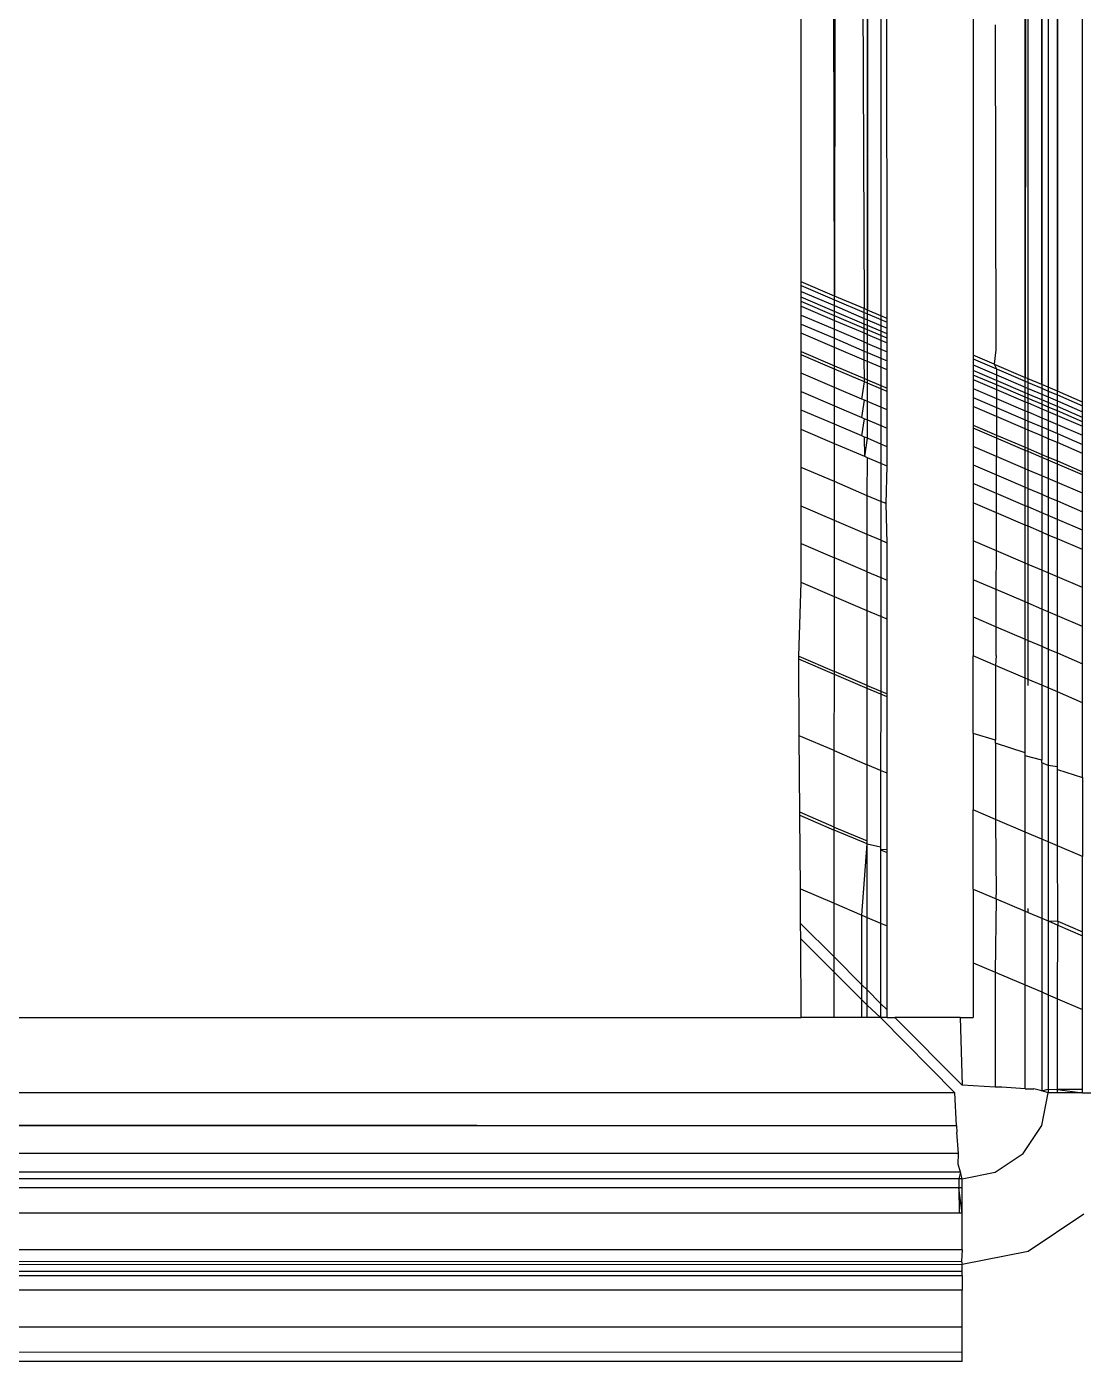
# Model space of a CAD drawing. Header units: inches. Extents: x 17 to 4615, y 5 to 3256.
# Drawn here: x 1640.42 to 1650.26, y 2235.65 to 2248.08 of the extents above; entities that cross this region are included whole.
import ezdxf

# ---------------------------------------------------------------- set-up
doc = ezdxf.new("R2010")
doc.units = ezdxf.units.IN
doc.header["$MEASUREMENT"] = 0

msp = doc.modelspace()

# ---------------------------------------------------------------- linework, layer by layer
for p, q in [((1649.718, 2244.81), (1649.708, 2415.753)), ((1649.871, 2244.745), (1649.884, 2415.757)), ((1650.017, 2244.683), (1650.139, 2415.602)), ((1650.017, 2244.683), (1650.017, 2415.602)), ((1650.252, 2244.582), (1650.252, 2415.602)), ((1648.25, 2245.437), (1648.371, 2402.014)), ((1648.371, 2402.014), (1648.374, 2245.384)), ((1648.432, 2245.359), (1648.371, 2402.014)), ((1647.632, 2245.701), (1647.632, 2391.809)), ((1647.943, 2245.568), (1647.632, 2391.809)), ((1649.232, 2358.799), (1649.232, 2245.018)), ((1649.932, 2353.312), (1649.871, 2244.745)), ((1649.932, 2353.312), (1649.932, 2244.719)), ((1649.932, 2353.312), (1650.017, 2244.683)), ((1648.25, 2245.437), (1648.245, 2335.159)), ((1647.94, 2315.01), (1647.943, 2245.568)), ((1647.986, 2303.572), (1647.943, 2245.568)), ((1649.745, 2301.983), (1649.718, 2244.81)), ((1649.745, 2244.799), (1649.745, 2301.983)), ((1648.215, 2274.026), (1648.25, 2245.437)), ((1648.198, 2250.493), (1648.218, 2245.451)), ((1649.438, 2248.094), (1649.443, 2245.067)), ((1647.943, 2245.568), (1647.632, 2245.701)), ((1647.632, 2245.667), (1647.632, 2245.701)), ((1647.632, 2245.667), (1647.943, 2245.534)), ((1647.632, 2245.612), (1647.632, 2245.667)), ((1647.632, 2245.612), (1647.943, 2245.479)), ((1647.632, 2245.557), (1647.632, 2245.612)), ((1647.943, 2245.425), (1647.632, 2245.557)), ((1647.632, 2245.517), (1647.632, 2245.557)), ((1647.943, 2245.534), (1647.943, 2245.568)), ((1648.218, 2245.451), (1647.943, 2245.568)), ((1647.943, 2245.384), (1647.632, 2245.517)), ((1647.632, 2245.475), (1647.632, 2245.517)), ((1647.632, 2245.475), (1647.943, 2245.342)), ((1647.632, 2245.392), (1647.632, 2245.475)), ((1647.943, 2245.479), (1647.943, 2245.534)), ((1647.943, 2245.534), (1648.218, 2245.416)), ((1647.943, 2245.479), (1648.219, 2245.361)), ((1647.943, 2245.425), (1647.943, 2245.479)), ((1648.219, 2245.307), (1647.943, 2245.425)), ((1647.943, 2245.384), (1647.943, 2245.425)), ((1648.25, 2245.437), (1648.218, 2245.451)), ((1648.218, 2245.416), (1648.218, 2245.451)), ((1648.374, 2245.384), (1648.25, 2245.437)), ((1648.25, 2245.403), (1648.25, 2245.437)), ((1647.632, 2245.392), (1647.943, 2245.259)), ((1647.632, 2245.307), (1647.632, 2245.392)), ((1647.632, 2245.307), (1647.943, 2245.175)), ((1647.632, 2245.223), (1647.632, 2245.307)), ((1648.219, 2245.266), (1647.943, 2245.384)), ((1647.943, 2245.342), (1647.943, 2245.384)), ((1647.943, 2245.342), (1648.219, 2245.225)), ((1647.943, 2245.259), (1647.943, 2245.342)), ((1648.218, 2245.416), (1648.25, 2245.403)), ((1648.219, 2245.361), (1648.218, 2245.416)), ((1648.219, 2245.361), (1648.25, 2245.348)), ((1648.219, 2245.307), (1648.219, 2245.361)), ((1648.25, 2245.294), (1648.219, 2245.307)), ((1648.219, 2245.266), (1648.219, 2245.307)), ((1648.25, 2245.403), (1648.374, 2245.35)), ((1648.25, 2245.348), (1648.25, 2245.403)), ((1648.25, 2245.348), (1648.374, 2245.295)), ((1648.25, 2245.294), (1648.25, 2245.348)), ((1648.432, 2245.359), (1648.374, 2245.384)), ((1648.374, 2245.384), (1648.374, 2245.35)), ((1648.374, 2245.35), (1648.432, 2245.325)), ((1648.374, 2245.35), (1648.374, 2245.295)), ((1648.432, 2245.325), (1648.432, 2245.359)), ((1648.432, 2245.27), (1648.432, 2245.325)), ((1647.943, 2245.09), (1647.632, 2245.223)), ((1647.632, 2245.052), (1647.632, 2245.223)), ((1647.943, 2245.259), (1648.22, 2245.141)), ((1647.943, 2245.175), (1647.943, 2245.259)), ((1648.25, 2245.253), (1648.219, 2245.266)), ((1648.219, 2245.225), (1648.219, 2245.266)), ((1648.219, 2245.225), (1648.25, 2245.212)), ((1648.22, 2245.141), (1648.219, 2245.225)), ((1648.374, 2245.241), (1648.25, 2245.294)), ((1648.25, 2245.253), (1648.25, 2245.294)), ((1648.374, 2245.2), (1648.25, 2245.253)), ((1648.25, 2245.212), (1648.25, 2245.253)), ((1648.25, 2245.212), (1648.374, 2245.159)), ((1648.25, 2245.128), (1648.25, 2245.212)), ((1648.374, 2245.295), (1648.432, 2245.27)), ((1648.374, 2245.295), (1648.374, 2245.241)), ((1648.432, 2245.216), (1648.374, 2245.241)), ((1648.374, 2245.241), (1648.374, 2245.2)), ((1648.432, 2245.175), (1648.374, 2245.2)), ((1648.374, 2245.2), (1648.374, 2245.159)), ((1648.432, 2245.216), (1648.432, 2245.27)), ((1648.432, 2245.175), (1648.432, 2245.216)), ((1648.432, 2245.134), (1648.432, 2245.175)), ((1647.632, 2245.052), (1647.943, 2244.92)), ((1647.632, 2245.021), (1647.632, 2245.052)), ((1647.943, 2245.175), (1648.22, 2245.056)), ((1647.943, 2245.09), (1647.943, 2245.175)), ((1648.22, 2244.972), (1647.943, 2245.09)), ((1647.943, 2244.92), (1647.943, 2245.09)), ((1648.22, 2245.141), (1648.25, 2245.128)), ((1648.22, 2245.056), (1648.22, 2245.141)), ((1648.22, 2245.056), (1648.25, 2245.044)), ((1648.22, 2244.972), (1648.22, 2245.056)), ((1648.25, 2245.128), (1648.374, 2245.075)), ((1648.25, 2245.044), (1648.25, 2245.128)), ((1648.374, 2245.159), (1648.432, 2245.134)), ((1648.374, 2245.159), (1648.374, 2245.075)), ((1648.374, 2245.075), (1648.432, 2245.05)), ((1648.374, 2245.075), (1648.374, 2244.991)), ((1648.432, 2245.05), (1648.432, 2245.134)), ((1649.443, 2245.067), (1649.427, 2244.935)), ((1647.943, 2244.889), (1647.632, 2245.021)), ((1647.632, 2244.85), (1647.632, 2245.021)), ((1648.249, 2244.959), (1648.22, 2244.972)), ((1648.221, 2244.801), (1648.22, 2244.972)), ((1648.249, 2244.959), (1648.25, 2245.044)), ((1648.374, 2244.906), (1648.249, 2244.959)), ((1648.249, 2244.789), (1648.249, 2244.959)), ((1648.25, 2245.044), (1648.374, 2244.991)), ((1648.374, 2244.991), (1648.432, 2244.966)), ((1648.374, 2244.991), (1648.374, 2244.906)), ((1648.432, 2244.966), (1648.432, 2245.05)), ((1648.432, 2244.881), (1648.432, 2244.966)), ((1649.427, 2244.935), (1649.232, 2245.018)), ((1649.232, 2245.018), (1649.232, 2244.983)), ((1649.232, 2244.983), (1649.232, 2244.928)), ((1649.232, 2244.983), (1649.45, 2244.89)), ((1649.232, 2244.928), (1649.45, 2244.835)), ((1649.232, 2244.928), (1649.232, 2244.874)), ((1649.427, 2244.935), (1649.45, 2244.89)), ((1649.427, 2244.935), (1649.718, 2244.81)), ((1647.943, 2244.718), (1647.632, 2244.85)), ((1647.632, 2244.679), (1647.632, 2244.85)), ((1647.943, 2244.92), (1648.221, 2244.801)), ((1647.943, 2244.889), (1647.943, 2244.92)), ((1648.221, 2244.77), (1647.943, 2244.889)), ((1647.943, 2244.718), (1647.943, 2244.889)), ((1648.432, 2244.881), (1648.374, 2244.906)), ((1648.374, 2244.906), (1648.374, 2244.735)), ((1648.432, 2244.71), (1648.432, 2244.881)), ((1649.45, 2244.781), (1649.232, 2244.874)), ((1649.232, 2244.874), (1649.232, 2244.833)), ((1649.45, 2244.741), (1649.232, 2244.833)), ((1649.232, 2244.833), (1649.232, 2244.792)), ((1649.45, 2244.89), (1649.718, 2244.776)), ((1649.45, 2244.89), (1649.45, 2244.835)), ((1649.45, 2244.835), (1649.718, 2244.721)), ((1649.45, 2244.835), (1649.45, 2244.781)), ((1649.745, 2244.799), (1649.718, 2244.81)), ((1649.718, 2244.776), (1649.718, 2244.81)), ((1647.632, 2244.679), (1647.943, 2244.547)), ((1647.632, 2244.507), (1647.632, 2244.679)), ((1648.198, 2244.609), (1647.943, 2244.718)), ((1647.943, 2244.547), (1647.943, 2244.718)), ((1648.198, 2244.609), (1648.221, 2244.77)), ((1648.221, 2244.801), (1648.249, 2244.789)), ((1648.221, 2244.77), (1648.221, 2244.801)), ((1648.249, 2244.758), (1648.221, 2244.77)), ((1648.249, 2244.789), (1648.374, 2244.735)), ((1648.249, 2244.758), (1648.249, 2244.789)), ((1648.374, 2244.705), (1648.249, 2244.758)), ((1648.249, 2244.587), (1648.249, 2244.758)), ((1648.374, 2244.705), (1648.373, 2244.534)), ((1648.374, 2244.735), (1648.432, 2244.71)), ((1648.374, 2244.735), (1648.374, 2244.705)), ((1648.432, 2244.68), (1648.374, 2244.705)), ((1648.432, 2244.68), (1648.432, 2244.71)), ((1648.432, 2244.509), (1648.432, 2244.68)), ((1649.232, 2244.792), (1649.45, 2244.699)), ((1649.232, 2244.792), (1649.232, 2244.708)), ((1649.232, 2244.708), (1649.45, 2244.615)), ((1649.232, 2244.708), (1649.232, 2244.624)), ((1649.718, 2244.667), (1649.45, 2244.781)), ((1649.45, 2244.781), (1649.45, 2244.741)), ((1649.718, 2244.626), (1649.45, 2244.741)), ((1649.45, 2244.741), (1649.45, 2244.699)), ((1649.45, 2244.699), (1649.718, 2244.585)), ((1649.45, 2244.699), (1649.45, 2244.615)), ((1649.718, 2244.776), (1649.745, 2244.764)), ((1649.718, 2244.721), (1649.718, 2244.776)), ((1649.718, 2244.721), (1649.745, 2244.709)), ((1649.718, 2244.667), (1649.718, 2244.721)), ((1649.871, 2244.745), (1649.745, 2244.799)), ((1649.745, 2244.764), (1649.745, 2244.799)), ((1649.745, 2244.764), (1649.871, 2244.71)), ((1649.745, 2244.709), (1649.745, 2244.764)), ((1649.745, 2244.709), (1649.871, 2244.656)), ((1649.745, 2244.656), (1649.745, 2244.709)), ((1649.932, 2244.719), (1649.871, 2244.745)), ((1649.871, 2244.745), (1649.871, 2244.71)), ((1649.871, 2244.71), (1649.932, 2244.684)), ((1649.871, 2244.71), (1649.871, 2244.656)), ((1650.017, 2244.683), (1649.932, 2244.719)), ((1649.932, 2244.719), (1649.932, 2244.684)), ((1649.932, 2244.684), (1650.017, 2244.648)), ((1649.932, 2244.684), (1649.932, 2244.629)), ((1650.252, 2244.582), (1650.017, 2244.683)), ((1650.017, 2244.648), (1650.017, 2244.683)), ((1648.222, 2244.599), (1648.198, 2244.609)), ((1648.198, 2244.438), (1648.222, 2244.599)), ((1648.249, 2244.587), (1648.222, 2244.599)), ((1648.373, 2244.534), (1648.249, 2244.587)), ((1648.249, 2244.416), (1648.249, 2244.587)), ((1649.232, 2244.624), (1649.45, 2244.531)), ((1649.232, 2244.624), (1649.232, 2244.539)), ((1649.45, 2244.615), (1649.718, 2244.501)), ((1649.45, 2244.615), (1649.45, 2244.531)), ((1649.745, 2244.656), (1649.718, 2244.667)), ((1649.718, 2244.626), (1649.718, 2244.667)), ((1649.745, 2244.615), (1649.718, 2244.626)), ((1649.718, 2244.585), (1649.718, 2244.626)), ((1649.718, 2244.585), (1649.745, 2244.573)), ((1649.718, 2244.501), (1649.718, 2244.585)), ((1649.871, 2244.602), (1649.745, 2244.656)), ((1649.745, 2244.615), (1649.745, 2244.656)), ((1649.871, 2244.561), (1649.745, 2244.615)), ((1649.745, 2244.573), (1649.745, 2244.615)), ((1649.745, 2244.573), (1649.871, 2244.519)), ((1649.745, 2244.49), (1649.745, 2244.573)), ((1649.871, 2244.656), (1649.932, 2244.629)), ((1649.871, 2244.656), (1649.871, 2244.602)), ((1649.932, 2244.576), (1649.871, 2244.602)), ((1649.871, 2244.602), (1649.871, 2244.561)), ((1649.932, 2244.535), (1649.871, 2244.561)), ((1649.871, 2244.561), (1649.871, 2244.519)), ((1649.932, 2244.629), (1650.017, 2244.593)), ((1649.932, 2244.629), (1649.932, 2244.576)), ((1650.017, 2244.54), (1649.932, 2244.576)), ((1649.932, 2244.576), (1649.932, 2244.535)), ((1650.017, 2244.648), (1650.252, 2244.547)), ((1650.017, 2244.593), (1650.017, 2244.648)), ((1650.017, 2244.593), (1650.252, 2244.492)), ((1650.017, 2244.54), (1650.017, 2244.593)), ((1650.252, 2244.547), (1650.252, 2244.582)), ((1647.943, 2244.375), (1647.632, 2244.507)), ((1647.632, 2244.326), (1647.632, 2244.507)), ((1647.943, 2244.547), (1648.198, 2244.438)), ((1647.943, 2244.375), (1647.943, 2244.547)), ((1648.198, 2244.438), (1648.222, 2244.427)), ((1648.432, 2244.509), (1648.373, 2244.534)), ((1648.373, 2244.534), (1648.373, 2244.363)), ((1648.432, 2244.338), (1648.432, 2244.509)), ((1649.45, 2244.446), (1649.232, 2244.539)), ((1649.232, 2244.539), (1649.232, 2244.368)), ((1649.45, 2244.531), (1649.718, 2244.417)), ((1649.45, 2244.531), (1649.45, 2244.446)), ((1649.718, 2244.332), (1649.45, 2244.446)), ((1649.45, 2244.446), (1649.45, 2244.275)), ((1649.718, 2244.501), (1649.745, 2244.49)), ((1649.718, 2244.417), (1649.718, 2244.501)), ((1649.745, 2244.49), (1649.871, 2244.436)), ((1649.745, 2244.405), (1649.745, 2244.49)), ((1649.871, 2244.519), (1649.932, 2244.493)), ((1649.871, 2244.519), (1649.871, 2244.436)), ((1649.871, 2244.436), (1649.932, 2244.409)), ((1649.871, 2244.436), (1649.871, 2244.351)), ((1650.017, 2244.499), (1649.932, 2244.535)), ((1649.932, 2244.535), (1649.932, 2244.493)), ((1649.932, 2244.493), (1650.017, 2244.457)), ((1649.932, 2244.493), (1649.932, 2244.409)), ((1650.252, 2244.439), (1650.017, 2244.54)), ((1650.017, 2244.499), (1650.017, 2244.54)), ((1650.252, 2244.398), (1650.017, 2244.499)), ((1650.017, 2244.457), (1650.017, 2244.499)), ((1650.017, 2244.457), (1650.252, 2244.357)), ((1650.017, 2244.373), (1650.017, 2244.457)), ((1650.252, 2244.492), (1650.252, 2244.547)), ((1650.252, 2244.439), (1650.252, 2244.492)), ((1650.252, 2244.398), (1650.252, 2244.439)), ((1647.942, 2244.194), (1647.632, 2244.326)), ((1647.632, 2243.973), (1647.632, 2244.326)), ((1647.942, 2244.194), (1647.943, 2244.375)), ((1648.198, 2244.266), (1647.943, 2244.375)), ((1648.198, 2244.266), (1648.222, 2244.427)), ((1648.222, 2244.427), (1648.249, 2244.416)), ((1648.249, 2244.416), (1648.373, 2244.363)), ((1648.249, 2244.244), (1648.249, 2244.416)), ((1648.373, 2244.363), (1648.432, 2244.338)), ((1648.373, 2244.363), (1648.373, 2244.191)), ((1648.432, 2244.166), (1648.432, 2244.338)), ((1649.232, 2244.368), (1649.45, 2244.275)), ((1649.232, 2244.368), (1649.232, 2244.339)), ((1649.45, 2244.246), (1649.232, 2244.339)), ((1649.232, 2244.339), (1649.232, 2244.168)), ((1649.718, 2244.417), (1649.745, 2244.405)), ((1649.718, 2244.332), (1649.718, 2244.417)), ((1649.745, 2244.32), (1649.718, 2244.332)), ((1649.718, 2244.161), (1649.718, 2244.332)), ((1649.745, 2244.405), (1649.871, 2244.351)), ((1649.745, 2244.32), (1649.745, 2244.405)), ((1649.871, 2244.266), (1649.745, 2244.32)), ((1649.745, 2244.149), (1649.745, 2244.32)), ((1649.871, 2244.351), (1649.932, 2244.325)), ((1649.871, 2244.351), (1649.871, 2244.266)), ((1649.932, 2244.409), (1650.017, 2244.373)), ((1649.932, 2244.409), (1649.932, 2244.325)), ((1649.932, 2244.325), (1650.017, 2244.289)), ((1649.932, 2244.325), (1649.932, 2244.24)), ((1650.017, 2244.373), (1650.252, 2244.273)), ((1650.017, 2244.289), (1650.017, 2244.373)), ((1650.252, 2244.357), (1650.252, 2244.398)), ((1650.252, 2244.273), (1650.252, 2244.357)), ((1647.942, 2243.841), (1647.942, 2244.194)), ((1648.224, 2244.074), (1647.942, 2244.194)), ((1648.223, 2244.255), (1648.198, 2244.266)), ((1648.249, 2244.244), (1648.223, 2244.255)), ((1648.224, 2244.074), (1648.223, 2244.255)), ((1648.224, 2244.074), (1648.249, 2244.244)), ((1648.373, 2244.191), (1648.249, 2244.244)), ((1648.432, 2244.166), (1648.373, 2244.191)), ((1648.373, 2244.191), (1648.373, 2244.01)), ((1649.45, 2244.275), (1649.718, 2244.161)), ((1649.45, 2244.275), (1649.45, 2244.246)), ((1649.718, 2244.132), (1649.45, 2244.246)), ((1649.45, 2244.246), (1649.45, 2244.075)), ((1649.932, 2244.24), (1649.871, 2244.266)), ((1649.871, 2244.266), (1649.871, 2244.095)), ((1650.017, 2244.204), (1649.932, 2244.24)), ((1649.932, 2244.24), (1649.932, 2244.069)), ((1650.017, 2244.289), (1650.252, 2244.188)), ((1650.017, 2244.289), (1650.017, 2244.204)), ((1650.252, 2244.103), (1650.017, 2244.204)), ((1650.017, 2244.033), (1650.017, 2244.204)), ((1650.252, 2244.188), (1650.252, 2244.273)), ((1650.252, 2244.103), (1650.252, 2244.188)), ((1648.249, 2244.063), (1648.224, 2244.074)), ((1648.248, 2243.71), (1648.249, 2244.063)), ((1648.373, 2244.01), (1648.249, 2244.063)), ((1648.432, 2243.985), (1648.432, 2244.166)), ((1649.45, 2244.075), (1649.232, 2244.168)), ((1649.232, 2244.168), (1649.232, 2243.996)), ((1649.449, 2243.904), (1649.45, 2244.075)), ((1649.718, 2243.961), (1649.45, 2244.075)), ((1649.718, 2244.161), (1649.745, 2244.149)), ((1649.718, 2244.132), (1649.718, 2244.161)), ((1649.745, 2244.12), (1649.718, 2244.132)), ((1649.718, 2243.961), (1649.718, 2244.132)), ((1649.745, 2244.149), (1649.871, 2244.095)), ((1649.745, 2244.12), (1649.745, 2244.149)), ((1649.871, 2244.067), (1649.745, 2244.12)), ((1649.745, 2243.949), (1649.745, 2244.12)), ((1649.871, 2244.095), (1649.932, 2244.069)), ((1649.871, 2244.095), (1649.871, 2244.067)), ((1649.932, 2244.04), (1649.871, 2244.067)), ((1649.871, 2244.067), (1649.871, 2243.895)), ((1649.932, 2244.069), (1650.017, 2244.033)), ((1649.932, 2244.069), (1649.932, 2244.04)), ((1650.252, 2243.932), (1650.252, 2244.103)), ((1647.942, 2243.841), (1647.632, 2243.973)), ((1647.632, 2243.611), (1647.632, 2243.973)), ((1648.432, 2243.985), (1648.373, 2244.01)), ((1648.373, 2244.01), (1648.373, 2243.657)), ((1648.422, 2243.636), (1648.432, 2243.985)), ((1649.232, 2243.996), (1649.449, 2243.904)), ((1649.232, 2243.996), (1649.232, 2243.824)), ((1649.745, 2243.949), (1649.718, 2243.961)), ((1649.718, 2243.789), (1649.718, 2243.961)), ((1649.871, 2243.895), (1649.745, 2243.949)), ((1649.745, 2243.777), (1649.745, 2243.949)), ((1650.017, 2244.004), (1649.932, 2244.04)), ((1649.932, 2244.04), (1649.932, 2243.869)), ((1650.017, 2244.033), (1650.252, 2243.932)), ((1650.017, 2244.004), (1650.017, 2244.033)), ((1650.252, 2243.904), (1650.017, 2244.004)), ((1650.017, 2243.833), (1650.017, 2244.004)), ((1647.942, 2243.479), (1647.942, 2243.841)), ((1648.248, 2243.71), (1647.942, 2243.841)), ((1649.449, 2243.731), (1649.232, 2243.824)), ((1649.232, 2243.824), (1649.232, 2243.643)), ((1649.449, 2243.904), (1649.718, 2243.789)), ((1649.449, 2243.731), (1649.449, 2243.904)), ((1649.932, 2243.869), (1649.871, 2243.895)), ((1649.871, 2243.895), (1649.871, 2243.724)), ((1650.017, 2243.833), (1649.932, 2243.869)), ((1649.932, 2243.869), (1649.932, 2243.697)), ((1650.252, 2243.733), (1650.017, 2243.833)), ((1650.017, 2243.661), (1650.017, 2243.833)), ((1650.252, 2243.904), (1650.252, 2243.932)), ((1650.252, 2243.733), (1650.252, 2243.904)), ((1648.373, 2243.657), (1648.248, 2243.71)), ((1648.248, 2243.348), (1648.248, 2243.71)), ((1649.718, 2243.617), (1649.449, 2243.731)), ((1649.449, 2243.551), (1649.449, 2243.731)), ((1649.718, 2243.789), (1649.745, 2243.777)), ((1649.718, 2243.617), (1649.718, 2243.789)), ((1649.745, 2243.777), (1649.871, 2243.724)), ((1649.745, 2243.605), (1649.745, 2243.777)), ((1649.871, 2243.724), (1649.932, 2243.697)), ((1649.871, 2243.724), (1649.871, 2243.551)), ((1649.932, 2243.697), (1650.017, 2243.661)), ((1649.932, 2243.697), (1649.932, 2243.525)), ((1650.252, 2243.561), (1650.252, 2243.733)), ((1647.942, 2243.479), (1647.632, 2243.611)), ((1647.632, 2243.265), (1647.632, 2243.611)), ((1648.422, 2243.636), (1648.373, 2243.657)), ((1648.373, 2243.657), (1648.373, 2243.295)), ((1648.432, 2243.269), (1648.422, 2243.636)), ((1649.449, 2243.551), (1649.232, 2243.643)), ((1649.232, 2243.643), (1649.232, 2243.29)), ((1649.745, 2243.605), (1649.718, 2243.617)), ((1649.718, 2243.436), (1649.718, 2243.617)), ((1649.871, 2243.551), (1649.745, 2243.605)), ((1649.745, 2243.425), (1649.745, 2243.605)), ((1650.017, 2243.661), (1650.252, 2243.561)), ((1650.017, 2243.489), (1650.017, 2243.661)), ((1650.252, 2243.388), (1650.252, 2243.561)), ((1647.942, 2243.132), (1647.942, 2243.479)), ((1648.248, 2243.348), (1647.942, 2243.479)), ((1649.718, 2243.436), (1649.449, 2243.551)), ((1649.449, 2243.197), (1649.449, 2243.551)), ((1649.745, 2243.425), (1649.718, 2243.436)), ((1649.718, 2243.083), (1649.718, 2243.436)), ((1649.932, 2243.525), (1649.871, 2243.551)), ((1649.871, 2243.551), (1649.871, 2243.371)), ((1650.017, 2243.489), (1649.932, 2243.525)), ((1649.932, 2243.525), (1649.932, 2243.344)), ((1650.252, 2243.388), (1650.017, 2243.489)), ((1650.017, 2243.309), (1650.017, 2243.489)), ((1648.373, 2243.295), (1648.248, 2243.348)), ((1648.248, 2243.002), (1648.248, 2243.348)), ((1649.871, 2243.371), (1649.745, 2243.425)), ((1649.745, 2243.071), (1649.745, 2243.425)), ((1649.932, 2243.344), (1649.871, 2243.371)), ((1649.871, 2243.371), (1649.871, 2243.017)), ((1650.017, 2243.309), (1649.932, 2243.344)), ((1649.932, 2243.344), (1649.932, 2242.991)), ((1650.252, 2243.208), (1650.252, 2243.388)), ((1647.632, 2243.265), (1647.942, 2243.132)), ((1647.632, 2242.902), (1647.632, 2243.265)), ((1648.432, 2243.269), (1648.373, 2243.295)), ((1648.373, 2243.295), (1648.373, 2242.948)), ((1648.432, 2242.923), (1648.432, 2243.269)), ((1649.449, 2243.197), (1649.232, 2243.29)), ((1649.232, 2243.29), (1649.232, 2242.928)), ((1649.448, 2242.836), (1649.449, 2243.197)), ((1649.718, 2243.083), (1649.449, 2243.197)), ((1650.252, 2243.208), (1650.017, 2243.309)), ((1650.017, 2242.955), (1650.017, 2243.309)), ((1650.252, 2242.854), (1650.252, 2243.208)), ((1647.941, 2242.77), (1647.942, 2243.132)), ((1648.248, 2243.002), (1647.942, 2243.132)), ((1649.745, 2243.071), (1649.718, 2243.083)), ((1649.718, 2242.721), (1649.718, 2243.083)), ((1649.871, 2243.017), (1649.745, 2243.071)), ((1649.745, 2242.709), (1649.745, 2243.071)), ((1648.248, 2243.002), (1648.373, 2242.948)), ((1648.248, 2242.639), (1648.248, 2243.002)), ((1648.373, 2242.948), (1648.432, 2242.923)), ((1648.373, 2242.948), (1648.373, 2242.586)), ((1649.932, 2242.991), (1649.871, 2243.017)), ((1649.871, 2243.017), (1649.871, 2242.655)), ((1650.017, 2242.955), (1649.932, 2242.991)), ((1649.932, 2242.991), (1649.932, 2242.629)), ((1650.252, 2242.854), (1650.017, 2242.955)), ((1650.017, 2242.593), (1650.017, 2242.955)), ((1647.61, 2242.216), (1647.632, 2242.902)), ((1647.941, 2242.77), (1647.632, 2242.902)), ((1648.432, 2242.561), (1648.432, 2242.923)), ((1649.448, 2242.836), (1649.232, 2242.928)), ((1649.232, 2242.928), (1649.232, 2242.581)), ((1649.718, 2242.721), (1649.448, 2242.836)), ((1649.448, 2242.489), (1649.448, 2242.836)), ((1650.252, 2242.493), (1650.252, 2242.854)), ((1647.941, 2242.075), (1647.941, 2242.77)), ((1648.248, 2242.639), (1647.941, 2242.77)), ((1649.745, 2242.709), (1649.718, 2242.721)), ((1649.718, 2242.374), (1649.718, 2242.721)), ((1649.871, 2242.655), (1649.745, 2242.709)), ((1649.745, 2242.362), (1649.745, 2242.709)), ((1648.247, 2241.944), (1648.248, 2242.639)), ((1648.373, 2242.586), (1648.248, 2242.639)), ((1648.432, 2242.561), (1648.373, 2242.586)), ((1648.373, 2242.586), (1648.373, 2241.89)), ((1649.232, 2242.581), (1649.448, 2242.489)), ((1649.232, 2242.581), (1649.232, 2242.219)), ((1649.932, 2242.629), (1649.871, 2242.655)), ((1649.871, 2242.655), (1649.871, 2242.308)), ((1650.017, 2242.593), (1649.932, 2242.629)), ((1649.932, 2242.629), (1649.932, 2242.282)), ((1650.252, 2242.493), (1650.017, 2242.593)), ((1650.017, 2242.246), (1650.017, 2242.593)), ((1648.432, 2241.865), (1648.432, 2242.561)), ((1649.448, 2242.489), (1649.718, 2242.374)), ((1649.448, 2242.223), (1649.448, 2242.489)), ((1650.252, 2242.145), (1650.252, 2242.493)), ((1649.718, 2242.374), (1649.745, 2242.362)), ((1649.718, 2242.012), (1649.718, 2242.374)), ((1649.745, 2242.362), (1649.871, 2242.308)), ((1649.745, 2242), (1649.745, 2242.362)), ((1647.61, 2242.216), (1647.941, 2242.075)), ((1647.611, 2242.187), (1647.61, 2242.216)), ((1649.441, 2242.13), (1649.232, 2242.219)), ((1649.232, 2241.495), (1649.232, 2242.219)), ((1649.448, 2242.223), (1649.441, 2242.13)), ((1649.871, 2242.308), (1649.932, 2242.282)), ((1649.871, 2242.308), (1649.871, 2241.946)), ((1649.932, 2242.282), (1650.017, 2242.246)), ((1649.932, 2242.282), (1649.932, 2241.92)), ((1650.017, 2242.246), (1650.252, 2242.145)), ((1650.017, 2241.884), (1650.017, 2242.246)), ((1647.941, 2242.046), (1647.611, 2242.187)), ((1647.615, 2241.476), (1647.611, 2242.187)), ((1647.941, 2242.046), (1647.941, 2242.075)), ((1648.247, 2241.944), (1647.941, 2242.075)), ((1649.718, 2242.012), (1649.441, 2242.13)), ((1649.441, 2242.13), (1649.441, 2241.433)), ((1650.252, 2241.783), (1650.252, 2242.145)), ((1647.94, 2241.337), (1647.941, 2242.046)), ((1648.247, 2241.916), (1647.941, 2242.046)), ((1649.745, 2242), (1649.718, 2242.012)), ((1649.718, 2241.315), (1649.718, 2242.012)), ((1649.871, 2241.946), (1649.745, 2242)), ((1649.745, 2241.942), (1649.745, 2242)), ((1649.932, 2241.92), (1649.871, 2241.946)), ((1649.871, 2241.946), (1649.871, 2241.249)), ((1648.247, 2241.944), (1648.373, 2241.89)), ((1648.247, 2241.916), (1648.247, 2241.944)), ((1648.373, 2241.862), (1648.247, 2241.916)), ((1648.247, 2241.206), (1648.247, 2241.916)), ((1648.373, 2241.862), (1648.372, 2241.152)), ((1648.373, 2241.89), (1648.432, 2241.865)), ((1648.373, 2241.89), (1648.373, 2241.862)), ((1648.432, 2241.837), (1648.373, 2241.862)), ((1648.432, 2241.837), (1648.432, 2241.865)), ((1648.432, 2241.127), (1648.432, 2241.837)), ((1650.017, 2241.884), (1649.932, 2241.92)), ((1649.932, 2241.92), (1649.932, 2241.197)), ((1650.252, 2241.783), (1650.017, 2241.884)), ((1650.019, 2241.487), (1650.017, 2241.884)), ((1650.252, 2241.086), (1650.252, 2241.783)), ((1647.94, 2241.337), (1647.615, 2241.476)), ((1647.62, 2240.763), (1647.615, 2241.476)), ((1649.441, 2241.433), (1649.232, 2241.495)), ((1649.232, 2241.495), (1649.232, 2240.785)), ((1650.017, 2241.187), (1650.019, 2241.487)), ((1647.94, 2240.626), (1647.94, 2241.337)), ((1647.94, 2241.337), (1648.247, 2241.206)), ((1649.441, 2241.407), (1649.44, 2240.697)), ((1649.441, 2241.407), (1649.441, 2241.433)), ((1649.718, 2241.315), (1649.441, 2241.407)), ((1648.246, 2240.496), (1648.247, 2241.206)), ((1648.372, 2241.152), (1648.247, 2241.206)), ((1649.718, 2241.288), (1649.718, 2241.315)), ((1649.871, 2241.249), (1649.718, 2241.288)), ((1649.718, 2240.578), (1649.718, 2241.288)), ((1649.871, 2241.223), (1649.871, 2241.249)), ((1649.932, 2241.197), (1649.871, 2241.223)), ((1649.871, 2241.223), (1649.871, 2240.513)), ((1648.432, 2241.127), (1648.372, 2241.152)), ((1648.372, 2241.152), (1648.372, 2240.442)), ((1648.432, 2240.416), (1648.432, 2241.127)), ((1650.017, 2241.187), (1649.932, 2241.197)), ((1649.932, 2241.197), (1649.932, 2240.487)), ((1650.017, 2241.161), (1650.017, 2241.187)), ((1650.017, 2241.161), (1650.252, 2241.086)), ((1650.017, 2240.451), (1650.017, 2241.161)), ((1650.252, 2241.086), (1650.252, 2240.35)), ((1647.94, 2240.626), (1647.62, 2240.763)), ((1647.62, 2240.735), (1647.62, 2240.763)), ((1647.62, 2240.735), (1647.94, 2240.598)), ((1647.625, 2240.05), (1647.62, 2240.735)), ((1649.44, 2240.697), (1649.232, 2240.785)), ((1649.232, 2240.048), (1649.232, 2240.785)), ((1647.939, 2239.916), (1647.94, 2240.598)), ((1647.94, 2240.598), (1647.94, 2240.626)), ((1647.94, 2240.626), (1648.246, 2240.496)), ((1648.246, 2240.468), (1647.94, 2240.598)), ((1649.718, 2240.578), (1649.44, 2240.697)), ((1649.44, 2240.697), (1649.446, 2239.995)), ((1649.871, 2240.513), (1649.718, 2240.578)), ((1649.718, 2239.842), (1649.718, 2240.578)), ((1648.198, 2239.805), (1648.246, 2240.468)), ((1648.245, 2239.785), (1648.246, 2240.468)), ((1648.246, 2240.468), (1648.246, 2240.496)), ((1648.246, 2240.468), (1648.372, 2240.442)), ((1649.932, 2240.487), (1649.871, 2240.513)), ((1649.871, 2240.513), (1649.871, 2239.777)), ((1650.017, 2240.451), (1649.932, 2240.487)), ((1649.932, 2240.487), (1649.932, 2239.751)), ((1648.372, 2240.442), (1648.372, 2240.415)), ((1648.432, 2240.416), (1648.372, 2240.415)), ((1648.372, 2240.415), (1648.432, 2240.389)), ((1648.372, 2240.415), (1648.372, 2239.731)), ((1648.432, 2240.389), (1648.432, 2240.416)), ((1648.432, 2239.705), (1648.432, 2240.389)), ((1650.252, 2240.35), (1650.017, 2240.451)), ((1650.02, 2239.749), (1650.017, 2240.451)), ((1650.252, 2239.65), (1650.252, 2240.35)), ((1647.625, 2240.05), (1647.939, 2239.916)), ((1647.627, 2239.729), (1647.625, 2240.05)), ((1649.232, 2240.048), (1649.446, 2239.958)), ((1649.232, 2240.048), (1649.232, 2239.363)), ((1649.446, 2239.958), (1649.439, 2239.275)), ((1649.446, 2239.958), (1649.446, 2239.995)), ((1649.446, 2239.958), (1649.718, 2239.842)), ((1647.939, 2239.916), (1648.198, 2239.805)), ((1647.939, 2239.416), (1647.939, 2239.916)), ((1649.718, 2239.842), (1649.745, 2239.83)), ((1649.718, 2239.156), (1649.718, 2239.842)), ((1649.745, 2239.83), (1649.745, 2239.867)), ((1647.627, 2239.729), (1647.939, 2239.416)), ((1647.628, 2239.586), (1647.627, 2239.729)), ((1648.198, 2239.805), (1648.245, 2239.785)), ((1648.198, 2239.157), (1648.198, 2239.805)), ((1648.245, 2239.785), (1648.372, 2239.731)), ((1648.245, 2239.111), (1648.245, 2239.785)), ((1648.372, 2239.731), (1648.432, 2239.705)), ((1648.372, 2239.731), (1648.372, 2238.984)), ((1649.745, 2239.83), (1649.871, 2239.777)), ((1649.871, 2239.777), (1649.932, 2239.751)), ((1649.871, 2239.777), (1649.871, 2239.091)), ((1649.932, 2239.751), (1650.02, 2239.713)), ((1649.932, 2239.751), (1650.02, 2239.749)), ((1649.932, 2239.751), (1649.932, 2239.064)), ((1650.017, 2239.028), (1650.02, 2239.713)), ((1650.02, 2239.749), (1650.02, 2239.713)), ((1650.02, 2239.749), (1650.252, 2239.65)), ((1650.02, 2239.713), (1650.252, 2239.614)), ((1647.939, 2239.275), (1647.628, 2239.586)), ((1647.632, 2238.852), (1647.628, 2239.586)), ((1648.432, 2238.923), (1648.432, 2239.705)), ((1650.252, 2239.614), (1650.252, 2239.65)), ((1650.252, 2238.928), (1650.252, 2239.614)), ((1647.939, 2239.416), (1648.198, 2239.157)), ((1647.939, 2239.275), (1647.939, 2239.416)), ((1649.232, 2239.363), (1649.439, 2239.275)), ((1649.232, 2239.363), (1649.232, 2238.852)), ((1648.198, 2239.016), (1647.939, 2239.275)), ((1647.939, 2238.852), (1647.939, 2239.275)), ((1649.439, 2239.275), (1649.438, 2238.205)), ((1649.439, 2239.275), (1649.718, 2239.156)), ((1648.198, 2239.157), (1648.245, 2239.111)), ((1648.198, 2239.016), (1648.198, 2239.157)), ((1648.245, 2239.111), (1648.372, 2238.984)), ((1648.245, 2238.969), (1648.245, 2239.111)), ((1649.718, 2239.156), (1649.871, 2239.091)), ((1649.718, 2238.188), (1649.718, 2239.156)), ((1649.871, 2239.091), (1649.932, 2239.064)), ((1649.871, 2239.091), (1649.871, 2238.17)), ((1648.245, 2238.969), (1648.198, 2239.016)), ((1648.198, 2238.852), (1648.198, 2239.016)), ((1648.372, 2238.852), (1648.245, 2238.969)), ((1648.245, 2238.852), (1648.245, 2238.969)), ((1648.372, 2238.984), (1648.432, 2238.923)), ((1648.372, 2238.984), (1648.372, 2238.852)), ((1649.932, 2239.064), (1650.017, 2239.028)), ((1649.932, 2239.064), (1649.932, 2238.185)), ((1650.017, 2239.028), (1650.252, 2238.928)), ((1650.017, 2238.184), (1650.017, 2239.028)), ((1575.065, 2238.852), (1647.632, 2238.852)), ((1647.939, 2238.852), (1647.632, 2238.852)), ((1648.198, 2238.852), (1647.939, 2238.852)), ((1648.245, 2238.852), (1648.198, 2238.852)), ((1648.372, 2238.852), (1648.245, 2238.852)), ((1648.432, 2238.852), (1648.372, 2238.852)), ((1649.062, 2238.152), (1648.372, 2238.852)), ((1648.432, 2238.852), (1648.432, 2238.923)), ((1648.432, 2238.852), (1648.503, 2238.852)), ((1648.503, 2238.852), (1649.132, 2238.223)), ((1649.111, 2238.852), (1648.503, 2238.852)), ((1649.111, 2238.852), (1649.232, 2238.852)), ((1649.111, 2238.852), (1649.132, 2238.223)), ((1650.252, 2238.181), (1650.252, 2238.928)), ((1649.438, 2238.205), (1649.132, 2238.223)), ((1649.062, 2238.152), (1576.704, 2238.152)), ((1649.079, 2237.846), (1649.062, 2238.152)), ((1649.499, 2238.204), (1649.438, 2238.205)), ((1649.718, 2238.188), (1649.499, 2238.204)), ((1649.718, 2238.188), (1649.797, 2238.19)), ((1649.871, 2238.17), (1649.797, 2238.19)), ((1649.871, 2238.17), (1649.932, 2238.185)), ((1649.932, 2238.152), (1649.871, 2238.17)), ((1649.872, 2237.846), (1649.932, 2238.152)), ((1649.932, 2238.185), (1650.017, 2238.184)), ((1649.932, 2238.185), (1649.932, 2238.152)), ((1650.017, 2238.152), (1649.932, 2238.152)), ((1650.017, 2238.184), (1650.252, 2238.152)), ((1650.252, 2238.181), (1650.017, 2238.184)), ((1650.017, 2238.152), (1650.017, 2238.184)), ((1650.252, 2238.152), (1650.017, 2238.152)), ((1650.252, 2238.152), (1650.252, 2238.181)), ((1650.252, 2238.152), (1650.593, 2238.152)), ((1577.293, 2237.901), (1649.079, 2237.846)), ((1577.469, 2237.826), (1649.079, 2237.846)), ((1649.079, 2237.846), (1649.08, 2237.786)), ((1649.698, 2237.587), (1649.872, 2237.846)), ((1649.097, 2237.587), (1649.08, 2237.786)), ((1649.097, 2237.587), (1578.061, 2237.573)), ((1649.094, 2237.488), (1649.097, 2237.587)), ((1649.115, 2237.413), (1649.094, 2237.488)), ((1649.439, 2237.413), (1649.698, 2237.587)), ((1649.115, 2237.413), (1578.457, 2237.404)), ((1649.1, 2237.352), (1578.578, 2237.352)), ((1649.115, 2237.413), (1649.1, 2237.352)), ((1649.1, 2237.352), (1649.101, 2237.268)), ((1649.132, 2237.352), (1649.1, 2237.352)), ((1649.132, 2237.352), (1649.115, 2237.413)), ((1649.132, 2237.352), (1649.439, 2237.413)), ((1649.132, 2237.268), (1649.132, 2237.352)), ((1649.101, 2237.268), (1578.775, 2237.268)), ((1649.101, 2237.268), (1649.103, 2237.032)), ((1649.132, 2237.032), (1649.101, 2237.268)), ((1649.132, 2237.268), (1649.101, 2237.268)), ((1649.132, 2237.032), (1649.132, 2237.268)), ((1649.103, 2237.032), (1579.327, 2237.032)), ((1649.132, 2237.032), (1649.103, 2237.032)), ((1649.132, 2236.691), (1649.132, 2237.032)), ((1650.264, 2237.021), (1649.745, 2236.674)), ((1649.132, 2236.691), (1580.125, 2236.691)), ((1649.132, 2236.691), (1649.124, 2236.583)), ((1649.745, 2236.674), (1649.132, 2236.552)), ((1580.389, 2236.578), (1649.124, 2236.583)), ((1580.389, 2236.578), (1649.132, 2236.552)), ((1580.594, 2236.491), (1649.132, 2236.491)), ((1649.124, 2236.583), (1649.132, 2236.552)), ((1649.132, 2236.491), (1649.132, 2236.552)), ((1649.132, 2236.452), (1649.132, 2236.491)), ((1580.685, 2236.452), (1649.132, 2236.452)), ((1649.132, 2236.452), (1649.132, 2236.313)), ((1649.132, 2236.313), (1581.011, 2236.313)), ((1649.132, 2235.972), (1649.132, 2236.313)), ((1581.809, 2235.972), (1649.132, 2235.972)), ((1649.132, 2235.736), (1649.132, 2235.972)), ((1649.132, 2235.736), (1582.39, 2235.724)), ((1649.132, 2235.652), (1649.132, 2235.736)), ((1649.132, 2235.652), (1582.558, 2235.652))]:
    msp.add_line(p, q)

doc.saveas('drawing.dxf')
